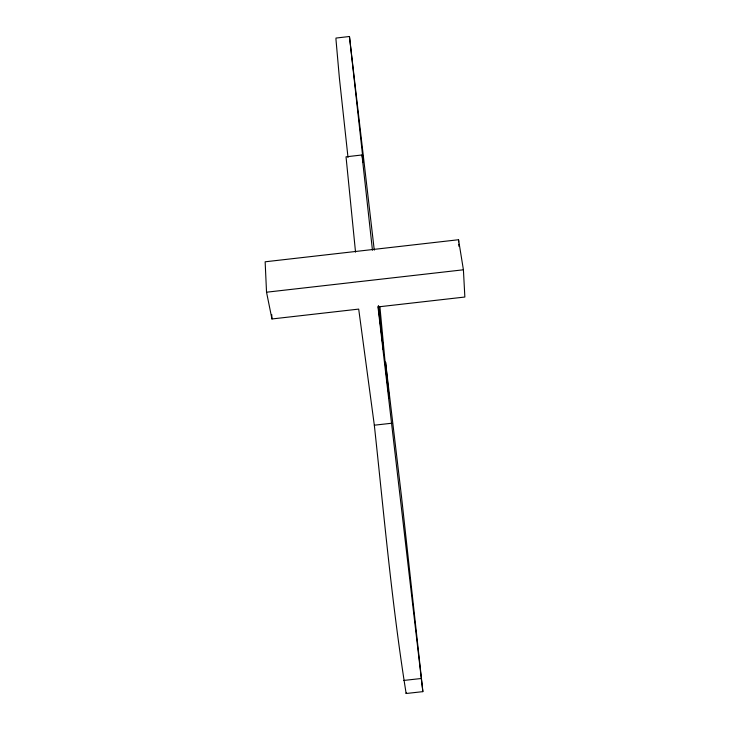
<?xml version="1.0" encoding="UTF-8"?>
<svg xmlns="http://www.w3.org/2000/svg" width="730" height="730" viewBox="0 0 730 730"><rect width="100%" height="100%" fill="white"/><g stroke="black" fill="none" stroke-linecap="round" stroke-linejoin="round"><path stroke-width="1.09" d="M374.271 250.135L349.46 36.5L336.001 38.06L335.964 39.347L339.386 78.037L348.009 157.434M379.892 306.554L385.969 371.296L389.19 398.242L385.559 362.071L401.509 496.683L422.816 690.881L422.834 691.648L406.145 693.5L406.327 692.706M349.46 36.5L363.376 162.525L361.98 154.979L346.029 156.813L355.537 252.151M422.834 691.648L377.985 306.91L464.855 297.028L463.413 269.79L458.54 239.732L265.145 261.796L266.532 292.21L271.952 318.964L358.695 309.1L374.326 425.198C384.016 514.696 391.91 604.632 406.145 693.5M266.532 292.21L463.413 269.79M374.326 425.198L391.901 423.217M403.681 680.451L421.064 678.526M378.186 306.089L383.423 349.989L378.56 305.77M361.98 154.979L372.455 250.217M458.54 239.732L458.659 241.922M458.778 244.112L458.905 246.302M271.733 314.475L271.952 318.964"/></g></svg>
